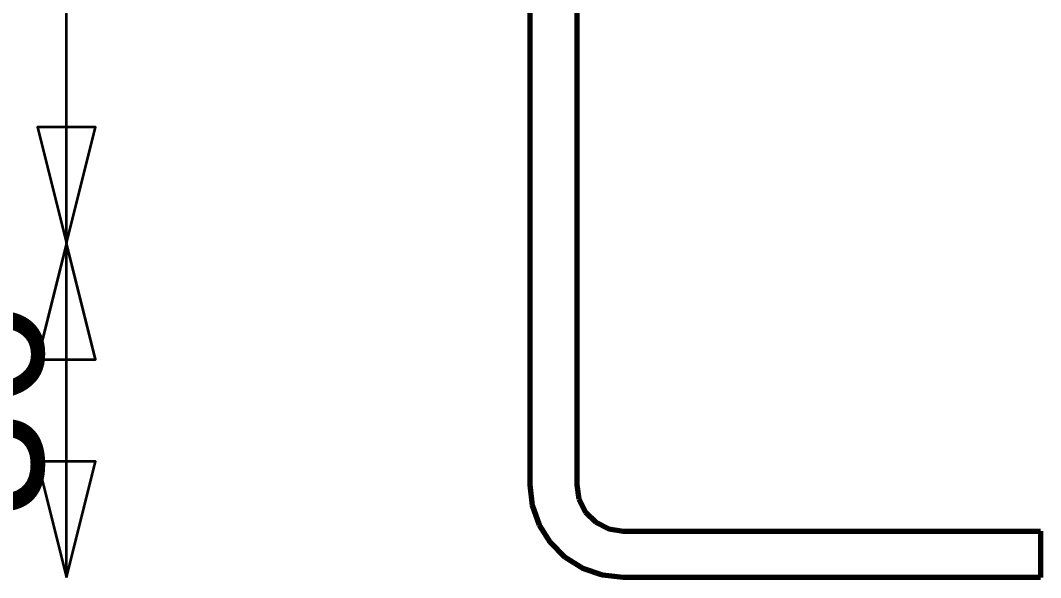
# Model space of a CAD drawing. Header units: millimetres. Extents: x 0 to 420, y 0 to 297.
# Drawn here: x 382.01 to 404, y 233 to 245 of the extents above; entities that cross this region are included whole.
import ezdxf
from ezdxf.enums import TextEntityAlignment as Align

# ---------------------------------------------------------------- set-up
doc = ezdxf.new("R2010")
doc.units = ezdxf.units.MM
doc.linetypes.add('DASHED', pattern=[1.524, 1.27, -0.254])
doc.styles.add('GOST', font='Arial')

msp = doc.modelspace()

# ---------------------------------------------------------------- linework, layer by layer
at = {"color": 7, "lineweight": 35}
for p, q in [((383, 240.2), (383, 257)), ((383, 233), (383, 240.2))]:
    msp.add_line(p, q, dxfattribs=at)
at = {"color": 1, "lineweight": 70}
for p, q in [((393, 235), (393, 257)), ((394, 257), (394, 235)), ((393.05, 234.555), (393, 235)), ((394, 235), (394.049, 234.691)), ((394.049, 234.691), (394.191, 234.412)), ((393.198, 234.132), (393.05, 234.555)), ((394.191, 234.412), (394.412, 234.191)), ((393.436, 233.753), (393.198, 234.132)), ((394.412, 234.191), (394.691, 234.049)), ((394.691, 234.049), (395, 234)), ((395, 234), (404, 234)), ((404, 234), (404, 233)), ((393.753, 233.436), (393.436, 233.753)), ((394.132, 233.198), (393.753, 233.436)), ((394.555, 233.05), (394.132, 233.198)), ((395, 233), (394.555, 233.05)), ((404, 233), (395, 233))]:
    msp.add_line(p, q, dxfattribs=at)
at = {"color": 5, "linetype": 'DASHED', "lineweight": 35}
for p, q in [((393, 257), (393, 235)), ((394, 257), (394, 235)), ((393, 241.467), (393, 241.5)), ((393, 241.5), (393, 241.492)), ((393, 241.467), (393, 241.5)), ((393, 241.5), (393, 241.492)), ((393, 241.467), (393, 241.5)), ((393, 241.5), (393, 241.492)), ((393, 241.467), (393, 241.5)), ((393, 241.5), (393, 241.492)), ((393, 241.467), (393, 241.5)), ((393, 241.5), (393, 241.492)), ((393, 241.467), (393, 241.5)), ((393, 241.5), (393, 241.492)), ((393, 241.492), (393, 241.467)), ((393, 241.492), (393, 241.467)), ((393, 241.492), (393, 241.467)), ((393, 241.492), (393, 241.467)), ((393, 241.492), (393, 241.467)), ((393, 241.492), (393, 241.467)), ((394, 241.492), (394, 241.5)), ((394, 241.5), (394, 241.467)), ((394, 241.492), (394, 241.5)), ((394, 241.5), (394, 241.467)), ((394, 241.492), (394, 241.5)), ((394, 241.5), (394, 241.467)), ((394, 241.492), (394, 241.5)), ((394, 241.5), (394, 241.467)), ((394, 241.492), (394, 241.5)), ((394, 241.5), (394, 241.467)), ((394, 241.492), (394, 241.5)), ((394, 241.5), (394, 241.467)), ((394, 241.467), (394, 241.492)), ((394, 241.467), (394, 241.492)), ((394, 241.467), (394, 241.492)), ((394, 241.467), (394, 241.492)), ((394, 241.467), (394, 241.492)), ((394, 241.467), (394, 241.492)), ((393, 241.371), (393, 241.467)), ((393, 241.467), (393, 241.427)), ((393, 241.371), (393, 241.467)), ((393, 241.467), (393, 241.427)), ((393, 241.371), (393, 241.467)), ((393, 241.467), (393, 241.427)), ((393, 241.371), (393, 241.467)), ((393, 241.467), (393, 241.427)), ((393, 241.371), (393, 241.467)), ((393, 241.467), (393, 241.427)), ((393, 241.371), (393, 241.467)), ((393, 241.467), (393, 241.427)), ((393, 241.427), (393, 241.371)), ((393, 241.427), (393, 241.371)), ((393, 241.427), (393, 241.371)), ((393, 241.427), (393, 241.371)), ((393, 241.427), (393, 241.371)), ((393, 241.427), (393, 241.371)), ((393, 241.216), (393, 241.371)), ((393, 241.371), (393, 241.301)), ((393, 241.216), (393, 241.371)), ((393, 241.371), (393, 241.301)), ((393, 241.216), (393, 241.371)), ((393, 241.371), (393, 241.301)), ((393, 241.216), (393, 241.371)), ((393, 241.371), (393, 241.301)), ((393, 241.216), (393, 241.371)), ((393, 241.371), (393, 241.301)), ((393, 241.216), (393, 241.371)), ((393, 241.371), (393, 241.301)), ((393, 241.301), (393, 241.216)), ((393, 241.301), (393, 241.216)), ((393, 241.301), (393, 241.216)), ((393, 241.301), (393, 241.216)), ((393, 241.301), (393, 241.216)), ((393, 241.301), (393, 241.216)), ((394, 241.427), (394, 241.467)), ((394, 241.467), (394, 241.371)), ((394, 241.427), (394, 241.467)), ((394, 241.467), (394, 241.371)), ((394, 241.427), (394, 241.467)), ((394, 241.467), (394, 241.371)), ((394, 241.427), (394, 241.467)), ((394, 241.467), (394, 241.371)), ((394, 241.427), (394, 241.467)), ((394, 241.467), (394, 241.371)), ((394, 241.427), (394, 241.467)), ((394, 241.467), (394, 241.371)), ((394, 241.371), (394, 241.427)), ((394, 241.371), (394, 241.427)), ((394, 241.371), (394, 241.427)), ((394, 241.371), (394, 241.427)), ((394, 241.371), (394, 241.427)), ((394, 241.371), (394, 241.427)), ((394, 241.301), (394, 241.371)), ((394, 241.371), (394, 241.216)), ((394, 241.301), (394, 241.371)), ((394, 241.371), (394, 241.216)), ((394, 241.301), (394, 241.371)), ((394, 241.371), (394, 241.216)), ((394, 241.301), (394, 241.371)), ((394, 241.371), (394, 241.216)), ((394, 241.301), (394, 241.371)), ((394, 241.371), (394, 241.216)), ((394, 241.301), (394, 241.371)), ((394, 241.371), (394, 241.216)), ((394, 241.216), (394, 241.301)), ((394, 241.216), (394, 241.301)), ((394, 241.216), (394, 241.301)), ((394, 241.216), (394, 241.301)), ((394, 241.216), (394, 241.301)), ((394, 241.216), (394, 241.301)), ((393, 241.011), (393, 241.216)), ((393, 241.216), (393, 241.119)), ((393, 241.011), (393, 241.216)), ((393, 241.216), (393, 241.119)), ((393, 241.011), (393, 241.216)), ((393, 241.216), (393, 241.119)), ((393, 241.011), (393, 241.216)), ((393, 241.216), (393, 241.119)), ((393, 241.011), (393, 241.216)), ((393, 241.216), (393, 241.119)), ((393, 241.011), (393, 241.216)), ((393, 241.216), (393, 241.119)), ((393, 241.119), (393, 241.011)), ((393, 241.119), (393, 241.011)), ((393, 241.119), (393, 241.011)), ((393, 241.119), (393, 241.011)), ((393, 241.119), (393, 241.011)), ((393, 241.119), (393, 241.011)), ((394, 241.119), (394, 241.216)), ((394, 241.216), (394, 241.011)), ((394, 241.119), (394, 241.216)), ((394, 241.216), (394, 241.011)), ((394, 241.119), (394, 241.216)), ((394, 241.216), (394, 241.011)), ((394, 241.119), (394, 241.216)), ((394, 241.216), (394, 241.011)), ((394, 241.119), (394, 241.216)), ((394, 241.216), (394, 241.011)), ((394, 241.119), (394, 241.216)), ((394, 241.216), (394, 241.011)), ((394, 241.011), (394, 241.119)), ((394, 241.011), (394, 241.119)), ((394, 241.011), (394, 241.119)), ((394, 241.011), (394, 241.119)), ((394, 241.011), (394, 241.119)), ((394, 241.011), (394, 241.119)), ((393, 240.764), (393, 241.011)), ((393, 241.011), (393, 240.892)), ((393, 240.764), (393, 241.011)), ((393, 241.011), (393, 240.892)), ((393, 240.764), (393, 241.011)), ((393, 241.011), (393, 240.892)), ((393, 240.764), (393, 241.011)), ((393, 241.011), (393, 240.892)), ((393, 240.764), (393, 241.011)), ((393, 241.011), (393, 240.892)), ((393, 240.764), (393, 241.011)), ((393, 241.011), (393, 240.892)), ((393, 240.892), (393, 240.764)), ((393, 240.892), (393, 240.764)), ((393, 240.892), (393, 240.764)), ((393, 240.892), (393, 240.764)), ((393, 240.892), (393, 240.764)), ((393, 240.892), (393, 240.764)), ((394, 240.892), (394, 241.011)), ((394, 241.011), (394, 240.764)), ((394, 240.892), (394, 241.011)), ((394, 241.011), (394, 240.764)), ((394, 240.892), (394, 241.011)), ((394, 241.011), (394, 240.764)), ((394, 240.892), (394, 241.011)), ((394, 241.011), (394, 240.764)), ((394, 240.892), (394, 241.011)), ((394, 241.011), (394, 240.764)), ((394, 240.892), (394, 241.011)), ((394, 241.011), (394, 240.764)), ((394, 240.764), (394, 240.892)), ((394, 240.764), (394, 240.892)), ((394, 240.764), (394, 240.892)), ((394, 240.764), (394, 240.892)), ((394, 240.764), (394, 240.892)), ((394, 240.764), (394, 240.892)), ((393, 240.489), (393, 240.764)), ((393, 240.764), (393, 240.629)), ((393, 240.489), (393, 240.764)), ((393, 240.764), (393, 240.629)), ((393, 240.489), (393, 240.764)), ((393, 240.764), (393, 240.629)), ((393, 240.489), (393, 240.764)), ((393, 240.764), (393, 240.629)), ((393, 240.489), (393, 240.764)), ((393, 240.764), (393, 240.629)), ((393, 240.489), (393, 240.764)), ((393, 240.764), (393, 240.629)), ((393, 240.629), (393, 240.489)), ((393, 240.629), (393, 240.489)), ((393, 240.629), (393, 240.489)), ((393, 240.629), (393, 240.489)), ((393, 240.629), (393, 240.489)), ((393, 240.629), (393, 240.489)), ((394, 240.629), (394, 240.764)), ((394, 240.764), (394, 240.489)), ((394, 240.629), (394, 240.764)), ((394, 240.764), (394, 240.489)), ((394, 240.629), (394, 240.764)), ((394, 240.764), (394, 240.489)), ((394, 240.629), (394, 240.764)), ((394, 240.764), (394, 240.489)), ((394, 240.629), (394, 240.764)), ((394, 240.764), (394, 240.489)), ((394, 240.629), (394, 240.764)), ((394, 240.764), (394, 240.489)), ((394, 240.489), (394, 240.629)), ((394, 240.489), (394, 240.629)), ((394, 240.489), (394, 240.629)), ((394, 240.489), (394, 240.629)), ((394, 240.489), (394, 240.629)), ((394, 240.489), (394, 240.629)), ((393, 240.2), (393, 240.489)), ((393, 240.489), (393, 240.346)), ((393, 240.2), (393, 240.489)), ((393, 240.489), (393, 240.346)), ((393, 240.2), (393, 240.489)), ((393, 240.489), (393, 240.346)), ((393, 240.2), (393, 240.489)), ((393, 240.489), (393, 240.346)), ((393, 240.2), (393, 240.489)), ((393, 240.489), (393, 240.346)), ((393, 240.2), (393, 240.489)), ((393, 240.489), (393, 240.346)), ((394, 240.346), (394, 240.489)), ((394, 240.489), (394, 240.2)), ((394, 240.346), (394, 240.489)), ((394, 240.489), (394, 240.2)), ((394, 240.346), (394, 240.489)), ((394, 240.489), (394, 240.2)), ((394, 240.346), (394, 240.489)), ((394, 240.489), (394, 240.2)), ((394, 240.346), (394, 240.489)), ((394, 240.489), (394, 240.2)), ((394, 240.346), (394, 240.489)), ((394, 240.489), (394, 240.2)), ((393, 240.346), (393, 240.2)), ((393, 240.346), (393, 240.2)), ((393, 240.346), (393, 240.2)), ((393, 240.346), (393, 240.2)), ((393, 240.346), (393, 240.2)), ((393, 240.346), (393, 240.2)), ((393, 240.2), (393, 240.054)), ((393, 239.911), (393, 240.2)), ((393, 240.2), (393, 240.054)), ((393, 239.911), (393, 240.2)), ((393, 240.2), (393, 240.054)), ((393, 239.911), (393, 240.2)), ((393, 240.2), (393, 240.054)), ((393, 239.911), (393, 240.2)), ((393, 240.2), (393, 240.054)), ((393, 239.911), (393, 240.2)), ((393, 240.2), (393, 240.054)), ((393, 239.911), (393, 240.2)), ((394, 240.2), (394, 240.346)), ((394, 240.2), (394, 240.346)), ((394, 240.2), (394, 240.346)), ((394, 240.2), (394, 240.346)), ((394, 240.2), (394, 240.346)), ((394, 240.2), (394, 240.346)), ((394, 240.2), (394, 239.911)), ((394, 240.054), (394, 240.2)), ((394, 240.2), (394, 239.911)), ((394, 240.054), (394, 240.2)), ((394, 240.2), (394, 239.911)), ((394, 240.054), (394, 240.2)), ((394, 240.2), (394, 239.911)), ((394, 240.054), (394, 240.2)), ((394, 240.2), (394, 239.911)), ((394, 240.054), (394, 240.2)), ((394, 240.2), (394, 239.911)), ((394, 240.054), (394, 240.2)), ((393, 240.054), (393, 239.911)), ((393, 240.054), (393, 239.911)), ((393, 240.054), (393, 239.911)), ((393, 240.054), (393, 239.911)), ((393, 240.054), (393, 239.911)), ((393, 240.054), (393, 239.911)), ((394, 239.911), (394, 240.054)), ((394, 239.911), (394, 240.054)), ((394, 239.911), (394, 240.054)), ((394, 239.911), (394, 240.054)), ((394, 239.911), (394, 240.054)), ((394, 239.911), (394, 240.054)), ((393, 239.911), (393, 239.771)), ((393, 239.636), (393, 239.911)), ((393, 239.911), (393, 239.771)), ((393, 239.636), (393, 239.911)), ((393, 239.911), (393, 239.771)), ((393, 239.636), (393, 239.911)), ((393, 239.911), (393, 239.771)), ((393, 239.636), (393, 239.911)), ((393, 239.911), (393, 239.771)), ((393, 239.636), (393, 239.911)), ((393, 239.911), (393, 239.771)), ((393, 239.636), (393, 239.911)), ((393, 239.771), (393, 239.636)), ((393, 239.771), (393, 239.636)), ((393, 239.771), (393, 239.636)), ((393, 239.771), (393, 239.636)), ((393, 239.771), (393, 239.636)), ((393, 239.771), (393, 239.636)), ((394, 239.911), (394, 239.636)), ((394, 239.771), (394, 239.911)), ((394, 239.911), (394, 239.636)), ((394, 239.771), (394, 239.911)), ((394, 239.911), (394, 239.636)), ((394, 239.771), (394, 239.911)), ((394, 239.911), (394, 239.636)), ((394, 239.771), (394, 239.911)), ((394, 239.911), (394, 239.636)), ((394, 239.771), (394, 239.911)), ((394, 239.911), (394, 239.636)), ((394, 239.771), (394, 239.911)), ((394, 239.636), (394, 239.771)), ((394, 239.636), (394, 239.771)), ((394, 239.636), (394, 239.771)), ((394, 239.636), (394, 239.771)), ((394, 239.636), (394, 239.771)), ((394, 239.636), (394, 239.771)), ((393, 239.636), (393, 239.508)), ((393, 239.389), (393, 239.636)), ((393, 239.636), (393, 239.508)), ((393, 239.389), (393, 239.636)), ((393, 239.636), (393, 239.508)), ((393, 239.389), (393, 239.636)), ((393, 239.636), (393, 239.508)), ((393, 239.389), (393, 239.636)), ((393, 239.636), (393, 239.508)), ((393, 239.389), (393, 239.636)), ((393, 239.636), (393, 239.508)), ((393, 239.389), (393, 239.636)), ((393, 239.508), (393, 239.389)), ((393, 239.508), (393, 239.389)), ((393, 239.508), (393, 239.389)), ((393, 239.508), (393, 239.389)), ((393, 239.508), (393, 239.389)), ((393, 239.508), (393, 239.389)), ((394, 239.636), (394, 239.389)), ((394, 239.508), (394, 239.636)), ((394, 239.636), (394, 239.389)), ((394, 239.508), (394, 239.636)), ((394, 239.636), (394, 239.389)), ((394, 239.508), (394, 239.636)), ((394, 239.636), (394, 239.389)), ((394, 239.508), (394, 239.636)), ((394, 239.636), (394, 239.389)), ((394, 239.508), (394, 239.636)), ((394, 239.636), (394, 239.389)), ((394, 239.508), (394, 239.636)), ((394, 239.389), (394, 239.508)), ((394, 239.389), (394, 239.508)), ((394, 239.389), (394, 239.508)), ((394, 239.389), (394, 239.508)), ((394, 239.389), (394, 239.508)), ((394, 239.389), (394, 239.508)), ((393, 239.389), (393, 239.281)), ((393, 239.184), (393, 239.389)), ((393, 239.389), (393, 239.281)), ((393, 239.184), (393, 239.389)), ((393, 239.389), (393, 239.281)), ((393, 239.184), (393, 239.389)), ((393, 239.389), (393, 239.281)), ((393, 239.184), (393, 239.389)), ((393, 239.389), (393, 239.281)), ((393, 239.184), (393, 239.389)), ((393, 239.389), (393, 239.281)), ((393, 239.184), (393, 239.389)), ((393, 239.281), (393, 239.184)), ((393, 239.281), (393, 239.184)), ((393, 239.281), (393, 239.184)), ((393, 239.281), (393, 239.184)), ((393, 239.281), (393, 239.184)), ((393, 239.281), (393, 239.184)), ((394, 239.389), (394, 239.184)), ((394, 239.281), (394, 239.389)), ((394, 239.389), (394, 239.184)), ((394, 239.281), (394, 239.389)), ((394, 239.389), (394, 239.184)), ((394, 239.281), (394, 239.389)), ((394, 239.389), (394, 239.184)), ((394, 239.281), (394, 239.389)), ((394, 239.389), (394, 239.184)), ((394, 239.281), (394, 239.389)), ((394, 239.389), (394, 239.184)), ((394, 239.281), (394, 239.389)), ((394, 239.184), (394, 239.281)), ((394, 239.184), (394, 239.281)), ((394, 239.184), (394, 239.281)), ((394, 239.184), (394, 239.281)), ((394, 239.184), (394, 239.281)), ((394, 239.184), (394, 239.281)), ((393, 239.184), (393, 239.099)), ((393, 239.029), (393, 239.184)), ((393, 239.184), (393, 239.099)), ((393, 239.029), (393, 239.184)), ((393, 239.184), (393, 239.099)), ((393, 239.029), (393, 239.184)), ((393, 239.184), (393, 239.099)), ((393, 239.029), (393, 239.184)), ((393, 239.184), (393, 239.099)), ((393, 239.029), (393, 239.184)), ((393, 239.184), (393, 239.099)), ((393, 239.029), (393, 239.184)), ((393, 239.099), (393, 239.029)), ((393, 239.099), (393, 239.029)), ((393, 239.099), (393, 239.029)), ((393, 239.099), (393, 239.029)), ((393, 239.099), (393, 239.029)), ((393, 239.099), (393, 239.029)), ((394, 239.184), (394, 239.029)), ((394, 239.099), (394, 239.184)), ((394, 239.184), (394, 239.029)), ((394, 239.099), (394, 239.184)), ((394, 239.184), (394, 239.029)), ((394, 239.099), (394, 239.184)), ((394, 239.184), (394, 239.029)), ((394, 239.099), (394, 239.184)), ((394, 239.184), (394, 239.029)), ((394, 239.099), (394, 239.184)), ((394, 239.184), (394, 239.029)), ((394, 239.099), (394, 239.184)), ((394, 239.029), (394, 239.099)), ((394, 239.029), (394, 239.099)), ((394, 239.029), (394, 239.099)), ((394, 239.029), (394, 239.099)), ((394, 239.029), (394, 239.099)), ((394, 239.029), (394, 239.099)), ((393, 239.029), (393, 238.973)), ((393, 238.933), (393, 239.029)), ((393, 239.029), (393, 238.973)), ((393, 238.933), (393, 239.029)), ((393, 239.029), (393, 238.973)), ((393, 238.933), (393, 239.029)), ((393, 239.029), (393, 238.973)), ((393, 238.933), (393, 239.029)), ((393, 239.029), (393, 238.973)), ((393, 238.933), (393, 239.029)), ((393, 239.029), (393, 238.973)), ((393, 238.933), (393, 239.029)), ((393, 238.973), (393, 238.933)), ((393, 238.973), (393, 238.933)), ((393, 238.973), (393, 238.933)), ((393, 238.973), (393, 238.933)), ((393, 238.973), (393, 238.933)), ((393, 238.973), (393, 238.933)), ((393, 238.933), (393, 238.908)), ((393, 238.9), (393, 238.933)), ((393, 238.933), (393, 238.908)), ((393, 238.9), (393, 238.933)), ((393, 238.933), (393, 238.908)), ((393, 238.9), (393, 238.933)), ((393, 238.933), (393, 238.908)), ((393, 238.9), (393, 238.933)), ((393, 238.933), (393, 238.908)), ((393, 238.9), (393, 238.933)), ((393, 238.933), (393, 238.908)), ((393, 238.9), (393, 238.933)), ((393, 238.908), (393, 238.9)), ((393, 238.908), (393, 238.9)), ((393, 238.908), (393, 238.9)), ((393, 238.908), (393, 238.9)), ((393, 238.908), (393, 238.9)), ((393, 238.908), (393, 238.9)), ((394, 239.029), (394, 238.933)), ((394, 238.973), (394, 239.029)), ((394, 239.029), (394, 238.933)), ((394, 238.973), (394, 239.029)), ((394, 239.029), (394, 238.933)), ((394, 238.973), (394, 239.029)), ((394, 239.029), (394, 238.933)), ((394, 238.973), (394, 239.029)), ((394, 239.029), (394, 238.933)), ((394, 238.973), (394, 239.029)), ((394, 239.029), (394, 238.933)), ((394, 238.973), (394, 239.029)), ((394, 238.933), (394, 238.973)), ((394, 238.933), (394, 238.973)), ((394, 238.933), (394, 238.973)), ((394, 238.933), (394, 238.973)), ((394, 238.933), (394, 238.973)), ((394, 238.933), (394, 238.973)), ((394, 238.933), (394, 238.9)), ((394, 238.908), (394, 238.933)), ((394, 238.933), (394, 238.9)), ((394, 238.908), (394, 238.933)), ((394, 238.933), (394, 238.9)), ((394, 238.908), (394, 238.933)), ((394, 238.933), (394, 238.9)), ((394, 238.908), (394, 238.933)), ((394, 238.933), (394, 238.9)), ((394, 238.908), (394, 238.933)), ((394, 238.933), (394, 238.9)), ((394, 238.908), (394, 238.933)), ((394, 238.9), (394, 238.908)), ((394, 238.9), (394, 238.908)), ((394, 238.9), (394, 238.908)), ((394, 238.9), (394, 238.908)), ((394, 238.9), (394, 238.908)), ((394, 238.9), (394, 238.908)), ((393, 235), (393.05, 234.555)), ((394, 235), (394.049, 234.691)), ((394.049, 234.691), (394.191, 234.412)), ((393.05, 234.555), (393.198, 234.132)), ((394.191, 234.412), (394.412, 234.191)), ((393.198, 234.132), (393.436, 233.753)), ((394.412, 234.191), (394.691, 234.049)), ((394.691, 234.049), (395, 234)), ((395, 234), (404, 234)), ((398.008, 234), (398, 234)), ((398, 234), (398.033, 234)), ((398.008, 234), (398, 234)), ((398, 234), (398.033, 234)), ((398.008, 234), (398, 234)), ((398, 234), (398.033, 234)), ((398.008, 234), (398, 234)), ((398, 234), (398.033, 234)), ((398.008, 234), (398, 234)), ((398, 234), (398.033, 234)), ((398.008, 234), (398, 234)), ((398, 234), (398.033, 234)), ((398.008, 234), (398, 234)), ((398, 234), (398.033, 234)), ((398.008, 234), (398, 234)), ((398, 234), (398.033, 234)), ((398.033, 234), (398, 234)), ((398, 234), (398.008, 234)), ((398.008, 234), (398, 234)), ((398, 234), (398.033, 234)), ((398.033, 234), (398.008, 234)), ((398.033, 234), (398.008, 234)), ((398.033, 234), (398.008, 234)), ((398.033, 234), (398.008, 234)), ((398.033, 234), (398.008, 234)), ((398.033, 234), (398.008, 234)), ((398.033, 234), (398.008, 234)), ((398.033, 234), (398.008, 234)), ((398.008, 234), (398.033, 234)), ((398.033, 234), (398.008, 234)), ((398.073, 234), (398.033, 234)), ((398.033, 234), (398.129, 234)), ((398.073, 234), (398.033, 234)), ((398.033, 234), (398.129, 234)), ((398.073, 234), (398.033, 234)), ((398.033, 234), (398.129, 234)), ((398.073, 234), (398.033, 234)), ((398.033, 234), (398.129, 234)), ((398.073, 234), (398.033, 234)), ((398.033, 234), (398.129, 234)), ((398.073, 234), (398.033, 234)), ((398.033, 234), (398.129, 234)), ((398.073, 234), (398.033, 234)), ((398.033, 234), (398.129, 234)), ((398.073, 234), (398.033, 234)), ((398.033, 234), (398.129, 234)), ((398.129, 234), (398.033, 234)), ((398.033, 234), (398.073, 234)), ((398.073, 234), (398.033, 234)), ((398.033, 234), (398.129, 234)), ((398.129, 234), (398.073, 234)), ((398.129, 234), (398.073, 234)), ((398.129, 234), (398.073, 234)), ((398.129, 234), (398.073, 234)), ((398.129, 234), (398.073, 234)), ((398.129, 234), (398.073, 234)), ((398.129, 234), (398.073, 234)), ((398.129, 234), (398.073, 234)), ((398.073, 234), (398.129, 234)), ((398.129, 234), (398.073, 234)), ((398.199, 234), (398.129, 234)), ((398.129, 234), (398.284, 234)), ((398.199, 234), (398.129, 234)), ((398.129, 234), (398.284, 234)), ((398.199, 234), (398.129, 234)), ((398.129, 234), (398.284, 234)), ((398.199, 234), (398.129, 234)), ((398.129, 234), (398.284, 234)), ((398.199, 234), (398.129, 234)), ((398.129, 234), (398.284, 234)), ((398.199, 234), (398.129, 234)), ((398.129, 234), (398.284, 234)), ((398.199, 234), (398.129, 234)), ((398.129, 234), (398.284, 234)), ((398.199, 234), (398.129, 234)), ((398.129, 234), (398.284, 234)), ((398.284, 234), (398.129, 234)), ((398.129, 234), (398.199, 234)), ((398.199, 234), (398.129, 234)), ((398.129, 234), (398.284, 234)), ((398.284, 234), (398.199, 234)), ((398.284, 234), (398.199, 234)), ((398.284, 234), (398.199, 234)), ((398.284, 234), (398.199, 234)), ((398.284, 234), (398.199, 234)), ((398.284, 234), (398.199, 234)), ((398.284, 234), (398.199, 234)), ((398.284, 234), (398.199, 234)), ((398.199, 234), (398.284, 234)), ((398.284, 234), (398.199, 234)), ((398.381, 234), (398.284, 234)), ((398.284, 234), (398.489, 234)), ((398.381, 234), (398.284, 234)), ((398.284, 234), (398.489, 234)), ((398.381, 234), (398.284, 234)), ((398.284, 234), (398.489, 234)), ((398.381, 234), (398.284, 234)), ((398.284, 234), (398.489, 234)), ((398.381, 234), (398.284, 234)), ((398.284, 234), (398.489, 234)), ((398.381, 234), (398.284, 234)), ((398.284, 234), (398.489, 234)), ((398.381, 234), (398.284, 234)), ((398.284, 234), (398.489, 234)), ((398.381, 234), (398.284, 234)), ((398.284, 234), (398.489, 234)), ((398.489, 234), (398.284, 234)), ((398.284, 234), (398.381, 234)), ((398.381, 234), (398.284, 234)), ((398.284, 234), (398.489, 234)), ((398.489, 234), (398.381, 234)), ((398.489, 234), (398.381, 234)), ((398.489, 234), (398.381, 234)), ((398.489, 234), (398.381, 234)), ((398.489, 234), (398.381, 234)), ((398.489, 234), (398.381, 234)), ((398.489, 234), (398.381, 234)), ((398.489, 234), (398.381, 234)), ((398.381, 234), (398.489, 234)), ((398.489, 234), (398.381, 234)), ((398.608, 234), (398.489, 234)), ((398.489, 234), (398.736, 234)), ((398.608, 234), (398.489, 234)), ((398.489, 234), (398.736, 234)), ((398.608, 234), (398.489, 234)), ((398.489, 234), (398.736, 234)), ((398.608, 234), (398.489, 234)), ((398.489, 234), (398.736, 234)), ((398.608, 234), (398.489, 234)), ((398.489, 234), (398.736, 234)), ((398.608, 234), (398.489, 234)), ((398.489, 234), (398.736, 234)), ((398.608, 234), (398.489, 234)), ((398.489, 234), (398.736, 234)), ((398.608, 234), (398.489, 234)), ((398.489, 234), (398.736, 234)), ((398.736, 234), (398.489, 234)), ((398.489, 234), (398.608, 234)), ((398.608, 234), (398.489, 234)), ((398.489, 234), (398.736, 234)), ((398.736, 234), (398.608, 234)), ((398.736, 234), (398.608, 234)), ((398.736, 234), (398.608, 234)), ((398.736, 234), (398.608, 234)), ((398.736, 234), (398.608, 234)), ((398.736, 234), (398.608, 234)), ((398.736, 234), (398.608, 234)), ((398.736, 234), (398.608, 234)), ((398.608, 234), (398.736, 234)), ((398.736, 234), (398.608, 234)), ((398.871, 234), (398.736, 234)), ((398.736, 234), (399.011, 234)), ((398.871, 234), (398.736, 234)), ((398.736, 234), (399.011, 234)), ((398.871, 234), (398.736, 234)), ((398.736, 234), (399.011, 234)), ((398.871, 234), (398.736, 234)), ((398.736, 234), (399.011, 234)), ((398.871, 234), (398.736, 234)), ((398.736, 234), (399.011, 234)), ((398.871, 234), (398.736, 234)), ((398.736, 234), (399.011, 234)), ((398.871, 234), (398.736, 234)), ((398.736, 234), (399.011, 234)), ((398.871, 234), (398.736, 234)), ((398.736, 234), (399.011, 234)), ((399.011, 234), (398.736, 234)), ((398.736, 234), (398.871, 234)), ((398.871, 234), (398.736, 234)), ((398.736, 234), (399.011, 234)), ((399.011, 234), (398.871, 234)), ((399.011, 234), (398.871, 234)), ((399.011, 234), (398.871, 234)), ((399.011, 234), (398.871, 234)), ((399.011, 234), (398.871, 234)), ((399.011, 234), (398.871, 234)), ((399.011, 234), (398.871, 234)), ((399.011, 234), (398.871, 234)), ((398.871, 234), (399.011, 234)), ((399.011, 234), (398.871, 234)), ((399.154, 234), (399.011, 234)), ((399.011, 234), (399.3, 234)), ((399.154, 234), (399.011, 234)), ((399.011, 234), (399.3, 234)), ((399.154, 234), (399.011, 234)), ((399.011, 234), (399.3, 234)), ((399.154, 234), (399.011, 234)), ((399.011, 234), (399.3, 234)), ((399.154, 234), (399.011, 234)), ((399.011, 234), (399.3, 234)), ((399.154, 234), (399.011, 234)), ((399.011, 234), (399.3, 234)), ((399.154, 234), (399.011, 234)), ((399.011, 234), (399.3, 234)), ((399.154, 234), (399.011, 234)), ((399.011, 234), (399.3, 234)), ((399.3, 234), (399.011, 234)), ((399.011, 234), (399.154, 234)), ((399.154, 234), (399.011, 234)), ((399.011, 234), (399.3, 234)), ((399.3, 234), (399.154, 234)), ((399.3, 234), (399.154, 234)), ((399.3, 234), (399.154, 234)), ((399.3, 234), (399.154, 234)), ((399.3, 234), (399.154, 234)), ((399.3, 234), (399.154, 234)), ((399.3, 234), (399.154, 234)), ((399.3, 234), (399.154, 234)), ((399.154, 234), (399.3, 234)), ((399.3, 234), (399.154, 234)), ((399.3, 234), (399.589, 234)), ((399.446, 234), (399.3, 234)), ((399.3, 234), (399.589, 234)), ((399.446, 234), (399.3, 234)), ((399.3, 234), (399.589, 234)), ((399.446, 234), (399.3, 234)), ((399.3, 234), (399.589, 234)), ((399.446, 234), (399.3, 234)), ((399.3, 234), (399.589, 234)), ((399.446, 234), (399.3, 234)), ((399.3, 234), (399.589, 234)), ((399.446, 234), (399.3, 234)), ((399.3, 234), (399.589, 234)), ((399.446, 234), (399.3, 234)), ((399.3, 234), (399.589, 234)), ((399.446, 234), (399.3, 234)), ((399.3, 234), (399.446, 234)), ((399.589, 234), (399.3, 234)), ((399.3, 234), (399.589, 234)), ((399.446, 234), (399.3, 234)), ((399.589, 234), (399.446, 234)), ((399.589, 234), (399.446, 234)), ((399.589, 234), (399.446, 234)), ((399.589, 234), (399.446, 234)), ((399.589, 234), (399.446, 234)), ((399.589, 234), (399.446, 234)), ((399.589, 234), (399.446, 234)), ((399.589, 234), (399.446, 234)), ((399.446, 234), (399.589, 234)), ((399.589, 234), (399.446, 234)), ((399.589, 234), (399.864, 234)), ((399.729, 234), (399.589, 234)), ((399.589, 234), (399.864, 234)), ((399.729, 234), (399.589, 234)), ((399.589, 234), (399.864, 234)), ((399.729, 234), (399.589, 234)), ((399.589, 234), (399.864, 234)), ((399.729, 234), (399.589, 234)), ((399.589, 234), (399.864, 234)), ((399.729, 234), (399.589, 234)), ((399.589, 234), (399.864, 234)), ((399.729, 234), (399.589, 234)), ((399.589, 234), (399.864, 234)), ((399.729, 234), (399.589, 234)), ((399.589, 234), (399.864, 234)), ((399.729, 234), (399.589, 234)), ((399.589, 234), (399.729, 234)), ((399.864, 234), (399.589, 234)), ((399.589, 234), (399.864, 234)), ((399.729, 234), (399.589, 234)), ((399.864, 234), (399.729, 234)), ((399.864, 234), (399.729, 234)), ((399.864, 234), (399.729, 234)), ((399.864, 234), (399.729, 234)), ((399.864, 234), (399.729, 234)), ((399.864, 234), (399.729, 234)), ((399.864, 234), (399.729, 234)), ((399.864, 234), (399.729, 234)), ((399.729, 234), (399.864, 234)), ((399.864, 234), (399.729, 234)), ((399.864, 234), (400.111, 234)), ((399.992, 234), (399.864, 234)), ((399.864, 234), (400.111, 234)), ((399.992, 234), (399.864, 234)), ((399.864, 234), (400.111, 234)), ((399.992, 234), (399.864, 234)), ((399.864, 234), (400.111, 234)), ((399.992, 234), (399.864, 234)), ((399.864, 234), (400.111, 234)), ((399.992, 234), (399.864, 234)), ((399.864, 234), (400.111, 234)), ((399.992, 234), (399.864, 234)), ((399.864, 234), (400.111, 234)), ((399.992, 234), (399.864, 234)), ((399.864, 234), (400.111, 234)), ((399.992, 234), (399.864, 234)), ((399.864, 234), (399.992, 234)), ((400.111, 234), (399.864, 234)), ((399.864, 234), (400.111, 234)), ((399.992, 234), (399.864, 234)), ((400.111, 234), (399.992, 234)), ((400.111, 234), (399.992, 234)), ((400.111, 234), (399.992, 234)), ((400.111, 234), (399.992, 234)), ((400.111, 234), (399.992, 234)), ((400.111, 234), (399.992, 234)), ((400.111, 234), (399.992, 234)), ((400.111, 234), (399.992, 234)), ((399.992, 234), (400.111, 234)), ((400.111, 234), (399.992, 234)), ((400.111, 234), (400.316, 234)), ((400.219, 234), (400.111, 234)), ((400.111, 234), (400.316, 234)), ((400.219, 234), (400.111, 234)), ((400.111, 234), (400.316, 234)), ((400.219, 234), (400.111, 234)), ((400.111, 234), (400.316, 234)), ((400.219, 234), (400.111, 234)), ((400.111, 234), (400.316, 234)), ((400.219, 234), (400.111, 234)), ((400.111, 234), (400.316, 234)), ((400.219, 234), (400.111, 234)), ((400.111, 234), (400.316, 234)), ((400.219, 234), (400.111, 234)), ((400.111, 234), (400.316, 234)), ((400.219, 234), (400.111, 234)), ((400.111, 234), (400.219, 234)), ((400.316, 234), (400.111, 234)), ((400.111, 234), (400.316, 234)), ((400.219, 234), (400.111, 234)), ((400.316, 234), (400.219, 234)), ((400.316, 234), (400.219, 234)), ((400.316, 234), (400.219, 234)), ((400.316, 234), (400.219, 234)), ((400.316, 234), (400.219, 234)), ((400.316, 234), (400.219, 234)), ((400.316, 234), (400.219, 234)), ((400.316, 234), (400.219, 234)), ((400.219, 234), (400.316, 234)), ((400.316, 234), (400.219, 234)), ((400.316, 234), (400.471, 234)), ((400.401, 234), (400.316, 234)), ((400.316, 234), (400.471, 234)), ((400.401, 234), (400.316, 234)), ((400.316, 234), (400.471, 234)), ((400.401, 234), (400.316, 234)), ((400.316, 234), (400.471, 234)), ((400.401, 234), (400.316, 234)), ((400.316, 234), (400.471, 234)), ((400.401, 234), (400.316, 234)), ((400.316, 234), (400.471, 234)), ((400.401, 234), (400.316, 234)), ((400.316, 234), (400.471, 234)), ((400.401, 234), (400.316, 234)), ((400.316, 234), (400.471, 234)), ((400.401, 234), (400.316, 234)), ((400.316, 234), (400.401, 234)), ((400.471, 234), (400.316, 234)), ((400.316, 234), (400.471, 234)), ((400.401, 234), (400.316, 234)), ((400.471, 234), (400.401, 234)), ((400.471, 234), (400.401, 234)), ((400.471, 234), (400.401, 234)), ((400.471, 234), (400.401, 234)), ((400.471, 234), (400.401, 234)), ((400.471, 234), (400.401, 234)), ((400.471, 234), (400.401, 234)), ((400.471, 234), (400.401, 234)), ((400.401, 234), (400.471, 234)), ((400.471, 234), (400.401, 234)), ((400.471, 234), (400.567, 234)), ((400.527, 234), (400.471, 234)), ((400.471, 234), (400.567, 234)), ((400.527, 234), (400.471, 234)), ((400.471, 234), (400.567, 234)), ((400.527, 234), (400.471, 234)), ((400.471, 234), (400.567, 234)), ((400.527, 234), (400.471, 234)), ((400.471, 234), (400.567, 234)), ((400.527, 234), (400.471, 234)), ((400.471, 234), (400.567, 234)), ((400.527, 234), (400.471, 234)), ((400.471, 234), (400.567, 234)), ((400.527, 234), (400.471, 234)), ((400.471, 234), (400.567, 234)), ((400.527, 234), (400.471, 234)), ((400.471, 234), (400.527, 234)), ((400.567, 234), (400.471, 234)), ((400.471, 234), (400.567, 234)), ((400.527, 234), (400.471, 234)), ((400.567, 234), (400.527, 234)), ((400.567, 234), (400.527, 234)), ((400.567, 234), (400.527, 234)), ((400.567, 234), (400.527, 234)), ((400.567, 234), (400.527, 234)), ((400.567, 234), (400.527, 234)), ((400.567, 234), (400.527, 234)), ((400.567, 234), (400.527, 234)), ((400.527, 234), (400.567, 234)), ((400.567, 234), (400.527, 234)), ((400.567, 234), (400.6, 234)), ((400.592, 234), (400.567, 234)), ((400.567, 234), (400.6, 234)), ((400.592, 234), (400.567, 234)), ((400.567, 234), (400.6, 234)), ((400.592, 234), (400.567, 234)), ((400.567, 234), (400.6, 234)), ((400.592, 234), (400.567, 234)), ((400.567, 234), (400.6, 234)), ((400.592, 234), (400.567, 234)), ((400.567, 234), (400.6, 234)), ((400.592, 234), (400.567, 234)), ((400.567, 234), (400.6, 234)), ((400.592, 234), (400.567, 234)), ((400.567, 234), (400.6, 234)), ((400.592, 234), (400.567, 234)), ((400.567, 234), (400.592, 234)), ((400.6, 234), (400.567, 234)), ((400.567, 234), (400.6, 234)), ((400.592, 234), (400.567, 234)), ((400.6, 234), (400.592, 234)), ((400.6, 234), (400.592, 234)), ((400.6, 234), (400.592, 234)), ((400.6, 234), (400.592, 234)), ((400.6, 234), (400.592, 234)), ((400.6, 234), (400.592, 234)), ((400.6, 234), (400.592, 234)), ((400.6, 234), (400.592, 234)), ((400.592, 234), (400.6, 234)), ((400.6, 234), (400.592, 234)), ((404, 234), (404, 233)), ((393.436, 233.753), (393.753, 233.436)), ((393.753, 233.436), (394.132, 233.198)), ((394.132, 233.198), (394.555, 233.05)), ((394.555, 233.05), (395, 233)), ((395, 233), (404, 233)), ((398.033, 233), (398, 233)), ((398, 233), (398.008, 233)), ((398.033, 233), (398, 233)), ((398, 233), (398.008, 233)), ((398.033, 233), (398, 233)), ((398, 233), (398.008, 233)), ((398.033, 233), (398, 233)), ((398, 233), (398.008, 233)), ((398.033, 233), (398, 233)), ((398, 233), (398.008, 233)), ((398.033, 233), (398, 233)), ((398, 233), (398.008, 233)), ((398.033, 233), (398, 233)), ((398, 233), (398.008, 233)), ((398.033, 233), (398, 233)), ((398, 233), (398.008, 233)), ((398.008, 233), (398, 233)), ((398, 233), (398.033, 233)), ((398.033, 233), (398, 233)), ((398, 233), (398.008, 233)), ((398.008, 233), (398.033, 233)), ((398.008, 233), (398.033, 233)), ((398.008, 233), (398.033, 233)), ((398.008, 233), (398.033, 233)), ((398.008, 233), (398.033, 233)), ((398.008, 233), (398.033, 233)), ((398.008, 233), (398.033, 233)), ((398.008, 233), (398.033, 233)), ((398.033, 233), (398.008, 233)), ((398.008, 233), (398.033, 233)), ((398.129, 233), (398.033, 233)), ((398.033, 233), (398.073, 233)), ((398.129, 233), (398.033, 233)), ((398.033, 233), (398.073, 233)), ((398.129, 233), (398.033, 233)), ((398.033, 233), (398.073, 233)), ((398.129, 233), (398.033, 233)), ((398.033, 233), (398.073, 233)), ((398.129, 233), (398.033, 233)), ((398.033, 233), (398.073, 233)), ((398.129, 233), (398.033, 233)), ((398.033, 233), (398.073, 233)), ((398.129, 233), (398.033, 233)), ((398.033, 233), (398.073, 233)), ((398.129, 233), (398.033, 233)), ((398.033, 233), (398.073, 233)), ((398.073, 233), (398.033, 233)), ((398.033, 233), (398.129, 233)), ((398.129, 233), (398.033, 233)), ((398.033, 233), (398.073, 233)), ((398.073, 233), (398.129, 233)), ((398.073, 233), (398.129, 233)), ((398.073, 233), (398.129, 233)), ((398.073, 233), (398.129, 233)), ((398.073, 233), (398.129, 233)), ((398.073, 233), (398.129, 233)), ((398.073, 233), (398.129, 233)), ((398.073, 233), (398.129, 233)), ((398.129, 233), (398.073, 233)), ((398.073, 233), (398.129, 233)), ((398.284, 233), (398.129, 233)), ((398.129, 233), (398.199, 233)), ((398.284, 233), (398.129, 233)), ((398.129, 233), (398.199, 233)), ((398.284, 233), (398.129, 233)), ((398.129, 233), (398.199, 233)), ((398.284, 233), (398.129, 233)), ((398.129, 233), (398.199, 233)), ((398.284, 233), (398.129, 233)), ((398.129, 233), (398.199, 233)), ((398.284, 233), (398.129, 233)), ((398.129, 233), (398.199, 233)), ((398.284, 233), (398.129, 233)), ((398.129, 233), (398.199, 233)), ((398.284, 233), (398.129, 233)), ((398.129, 233), (398.199, 233)), ((398.199, 233), (398.129, 233)), ((398.129, 233), (398.284, 233)), ((398.284, 233), (398.129, 233)), ((398.129, 233), (398.199, 233)), ((398.199, 233), (398.284, 233)), ((398.199, 233), (398.284, 233)), ((398.199, 233), (398.284, 233)), ((398.199, 233), (398.284, 233)), ((398.199, 233), (398.284, 233)), ((398.199, 233), (398.284, 233)), ((398.199, 233), (398.284, 233)), ((398.199, 233), (398.284, 233)), ((398.284, 233), (398.199, 233)), ((398.199, 233), (398.284, 233)), ((398.489, 233), (398.284, 233)), ((398.284, 233), (398.381, 233)), ((398.489, 233), (398.284, 233)), ((398.284, 233), (398.381, 233)), ((398.489, 233), (398.284, 233)), ((398.284, 233), (398.381, 233)), ((398.489, 233), (398.284, 233)), ((398.284, 233), (398.381, 233)), ((398.489, 233), (398.284, 233)), ((398.284, 233), (398.381, 233)), ((398.489, 233), (398.284, 233)), ((398.284, 233), (398.381, 233)), ((398.489, 233), (398.284, 233)), ((398.284, 233), (398.381, 233)), ((398.489, 233), (398.284, 233)), ((398.284, 233), (398.381, 233)), ((398.381, 233), (398.284, 233)), ((398.284, 233), (398.489, 233)), ((398.489, 233), (398.284, 233)), ((398.284, 233), (398.381, 233)), ((398.381, 233), (398.489, 233)), ((398.381, 233), (398.489, 233)), ((398.381, 233), (398.489, 233)), ((398.381, 233), (398.489, 233)), ((398.381, 233), (398.489, 233)), ((398.381, 233), (398.489, 233)), ((398.381, 233), (398.489, 233)), ((398.381, 233), (398.489, 233)), ((398.489, 233), (398.381, 233)), ((398.381, 233), (398.489, 233)), ((398.736, 233), (398.489, 233)), ((398.489, 233), (398.608, 233)), ((398.736, 233), (398.489, 233)), ((398.489, 233), (398.608, 233)), ((398.736, 233), (398.489, 233)), ((398.489, 233), (398.608, 233)), ((398.736, 233), (398.489, 233)), ((398.489, 233), (398.608, 233)), ((398.736, 233), (398.489, 233)), ((398.489, 233), (398.608, 233)), ((398.736, 233), (398.489, 233)), ((398.489, 233), (398.608, 233)), ((398.736, 233), (398.489, 233)), ((398.489, 233), (398.608, 233)), ((398.736, 233), (398.489, 233)), ((398.489, 233), (398.608, 233)), ((398.608, 233), (398.489, 233)), ((398.489, 233), (398.736, 233)), ((398.736, 233), (398.489, 233)), ((398.489, 233), (398.608, 233)), ((398.608, 233), (398.736, 233)), ((398.608, 233), (398.736, 233)), ((398.608, 233), (398.736, 233)), ((398.608, 233), (398.736, 233)), ((398.608, 233), (398.736, 233)), ((398.608, 233), (398.736, 233)), ((398.608, 233), (398.736, 233)), ((398.608, 233), (398.736, 233)), ((398.736, 233), (398.608, 233)), ((398.608, 233), (398.736, 233)), ((399.011, 233), (398.736, 233)), ((398.736, 233), (398.871, 233)), ((399.011, 233), (398.736, 233)), ((398.736, 233), (398.871, 233)), ((399.011, 233), (398.736, 233)), ((398.736, 233), (398.871, 233)), ((399.011, 233), (398.736, 233)), ((398.736, 233), (398.871, 233)), ((399.011, 233), (398.736, 233)), ((398.736, 233), (398.871, 233)), ((399.011, 233), (398.736, 233)), ((398.736, 233), (398.871, 233)), ((399.011, 233), (398.736, 233)), ((398.736, 233), (398.871, 233)), ((399.011, 233), (398.736, 233)), ((398.736, 233), (398.871, 233)), ((398.871, 233), (398.736, 233)), ((398.736, 233), (399.011, 233)), ((399.011, 233), (398.736, 233)), ((398.736, 233), (398.871, 233)), ((398.871, 233), (399.011, 233)), ((398.871, 233), (399.011, 233)), ((398.871, 233), (399.011, 233)), ((398.871, 233), (399.011, 233)), ((398.871, 233), (399.011, 233)), ((398.871, 233), (399.011, 233)), ((398.871, 233), (399.011, 233)), ((398.871, 233), (399.011, 233)), ((399.011, 233), (398.871, 233)), ((398.871, 233), (399.011, 233)), ((399.3, 233), (399.011, 233)), ((399.011, 233), (399.154, 233)), ((399.3, 233), (399.011, 233)), ((399.011, 233), (399.154, 233)), ((399.3, 233), (399.011, 233)), ((399.011, 233), (399.154, 233)), ((399.3, 233), (399.011, 233)), ((399.011, 233), (399.154, 233)), ((399.3, 233), (399.011, 233)), ((399.011, 233), (399.154, 233)), ((399.3, 233), (399.011, 233)), ((399.011, 233), (399.154, 233)), ((399.3, 233), (399.011, 233)), ((399.011, 233), (399.154, 233)), ((399.3, 233), (399.011, 233)), ((399.011, 233), (399.154, 233)), ((399.154, 233), (399.011, 233)), ((399.011, 233), (399.3, 233)), ((399.3, 233), (399.011, 233)), ((399.011, 233), (399.154, 233)), ((399.154, 233), (399.3, 233)), ((399.154, 233), (399.3, 233)), ((399.154, 233), (399.3, 233)), ((399.154, 233), (399.3, 233)), ((399.154, 233), (399.3, 233)), ((399.154, 233), (399.3, 233)), ((399.154, 233), (399.3, 233)), ((399.154, 233), (399.3, 233)), ((399.3, 233), (399.154, 233)), ((399.154, 233), (399.3, 233)), ((399.3, 233), (399.446, 233)), ((399.589, 233), (399.3, 233)), ((399.3, 233), (399.446, 233)), ((399.589, 233), (399.3, 233)), ((399.3, 233), (399.446, 233)), ((399.589, 233), (399.3, 233)), ((399.3, 233), (399.446, 233)), ((399.589, 233), (399.3, 233)), ((399.3, 233), (399.446, 233)), ((399.589, 233), (399.3, 233)), ((399.3, 233), (399.446, 233)), ((399.589, 233), (399.3, 233)), ((399.3, 233), (399.446, 233)), ((399.589, 233), (399.3, 233)), ((399.3, 233), (399.446, 233)), ((399.589, 233), (399.3, 233)), ((399.3, 233), (399.589, 233)), ((399.446, 233), (399.3, 233)), ((399.3, 233), (399.446, 233)), ((399.589, 233), (399.3, 233)), ((399.446, 233), (399.589, 233)), ((399.446, 233), (399.589, 233)), ((399.446, 233), (399.589, 233)), ((399.446, 233), (399.589, 233)), ((399.446, 233), (399.589, 233)), ((399.446, 233), (399.589, 233)), ((399.446, 233), (399.589, 233)), ((399.446, 233), (399.589, 233)), ((399.589, 233), (399.446, 233)), ((399.446, 233), (399.589, 233)), ((399.589, 233), (399.729, 233)), ((399.864, 233), (399.589, 233)), ((399.589, 233), (399.729, 233)), ((399.864, 233), (399.589, 233)), ((399.589, 233), (399.729, 233)), ((399.864, 233), (399.589, 233)), ((399.589, 233), (399.729, 233)), ((399.864, 233), (399.589, 233)), ((399.589, 233), (399.729, 233)), ((399.864, 233), (399.589, 233)), ((399.589, 233), (399.729, 233)), ((399.864, 233), (399.589, 233)), ((399.589, 233), (399.729, 233)), ((399.864, 233), (399.589, 233)), ((399.589, 233), (399.729, 233)), ((399.864, 233), (399.589, 233)), ((399.589, 233), (399.864, 233)), ((399.729, 233), (399.589, 233)), ((399.589, 233), (399.729, 233)), ((399.864, 233), (399.589, 233)), ((399.729, 233), (399.864, 233)), ((399.729, 233), (399.864, 233)), ((399.729, 233), (399.864, 233)), ((399.729, 233), (399.864, 233)), ((399.729, 233), (399.864, 233)), ((399.729, 233), (399.864, 233)), ((399.729, 233), (399.864, 233)), ((399.729, 233), (399.864, 233)), ((399.864, 233), (399.729, 233)), ((399.729, 233), (399.864, 233)), ((399.864, 233), (399.992, 233)), ((400.111, 233), (399.864, 233)), ((399.864, 233), (399.992, 233)), ((400.111, 233), (399.864, 233)), ((399.864, 233), (399.992, 233)), ((400.111, 233), (399.864, 233)), ((399.864, 233), (399.992, 233)), ((400.111, 233), (399.864, 233)), ((399.864, 233), (399.992, 233)), ((400.111, 233), (399.864, 233)), ((399.864, 233), (399.992, 233)), ((400.111, 233), (399.864, 233)), ((399.864, 233), (399.992, 233)), ((400.111, 233), (399.864, 233)), ((399.864, 233), (399.992, 233)), ((400.111, 233), (399.864, 233)), ((399.864, 233), (400.111, 233)), ((399.992, 233), (399.864, 233)), ((399.864, 233), (399.992, 233)), ((400.111, 233), (399.864, 233)), ((399.992, 233), (400.111, 233)), ((399.992, 233), (400.111, 233)), ((399.992, 233), (400.111, 233)), ((399.992, 233), (400.111, 233)), ((399.992, 233), (400.111, 233)), ((399.992, 233), (400.111, 233)), ((399.992, 233), (400.111, 233)), ((399.992, 233), (400.111, 233)), ((400.111, 233), (399.992, 233)), ((399.992, 233), (400.111, 233)), ((400.111, 233), (400.219, 233)), ((400.316, 233), (400.111, 233)), ((400.111, 233), (400.219, 233)), ((400.316, 233), (400.111, 233)), ((400.111, 233), (400.219, 233)), ((400.316, 233), (400.111, 233)), ((400.111, 233), (400.219, 233)), ((400.316, 233), (400.111, 233)), ((400.111, 233), (400.219, 233)), ((400.316, 233), (400.111, 233)), ((400.111, 233), (400.219, 233)), ((400.316, 233), (400.111, 233)), ((400.111, 233), (400.219, 233)), ((400.316, 233), (400.111, 233)), ((400.111, 233), (400.219, 233)), ((400.316, 233), (400.111, 233)), ((400.111, 233), (400.316, 233)), ((400.219, 233), (400.111, 233)), ((400.111, 233), (400.219, 233)), ((400.316, 233), (400.111, 233)), ((400.219, 233), (400.316, 233)), ((400.219, 233), (400.316, 233)), ((400.219, 233), (400.316, 233)), ((400.219, 233), (400.316, 233)), ((400.219, 233), (400.316, 233)), ((400.219, 233), (400.316, 233)), ((400.219, 233), (400.316, 233)), ((400.219, 233), (400.316, 233)), ((400.316, 233), (400.219, 233)), ((400.219, 233), (400.316, 233)), ((400.316, 233), (400.401, 233)), ((400.471, 233), (400.316, 233)), ((400.316, 233), (400.401, 233)), ((400.471, 233), (400.316, 233)), ((400.316, 233), (400.401, 233)), ((400.471, 233), (400.316, 233)), ((400.316, 233), (400.401, 233)), ((400.471, 233), (400.316, 233)), ((400.316, 233), (400.401, 233)), ((400.471, 233), (400.316, 233)), ((400.316, 233), (400.401, 233)), ((400.471, 233), (400.316, 233)), ((400.316, 233), (400.401, 233)), ((400.471, 233), (400.316, 233)), ((400.316, 233), (400.401, 233)), ((400.471, 233), (400.316, 233)), ((400.316, 233), (400.471, 233)), ((400.401, 233), (400.316, 233)), ((400.316, 233), (400.401, 233)), ((400.471, 233), (400.316, 233)), ((400.401, 233), (400.471, 233)), ((400.401, 233), (400.471, 233)), ((400.401, 233), (400.471, 233)), ((400.401, 233), (400.471, 233)), ((400.401, 233), (400.471, 233)), ((400.401, 233), (400.471, 233)), ((400.401, 233), (400.471, 233)), ((400.401, 233), (400.471, 233)), ((400.471, 233), (400.401, 233)), ((400.401, 233), (400.471, 233)), ((400.471, 233), (400.527, 233)), ((400.567, 233), (400.471, 233)), ((400.471, 233), (400.527, 233)), ((400.567, 233), (400.471, 233)), ((400.471, 233), (400.527, 233)), ((400.567, 233), (400.471, 233)), ((400.471, 233), (400.527, 233)), ((400.567, 233), (400.471, 233)), ((400.471, 233), (400.527, 233)), ((400.567, 233), (400.471, 233)), ((400.471, 233), (400.527, 233)), ((400.567, 233), (400.471, 233)), ((400.471, 233), (400.527, 233)), ((400.567, 233), (400.471, 233)), ((400.471, 233), (400.527, 233)), ((400.567, 233), (400.471, 233)), ((400.471, 233), (400.567, 233)), ((400.527, 233), (400.471, 233)), ((400.471, 233), (400.527, 233)), ((400.567, 233), (400.471, 233)), ((400.527, 233), (400.567, 233)), ((400.527, 233), (400.567, 233)), ((400.527, 233), (400.567, 233)), ((400.527, 233), (400.567, 233)), ((400.527, 233), (400.567, 233)), ((400.527, 233), (400.567, 233)), ((400.527, 233), (400.567, 233)), ((400.527, 233), (400.567, 233)), ((400.567, 233), (400.527, 233)), ((400.527, 233), (400.567, 233)), ((400.567, 233), (400.592, 233)), ((400.6, 233), (400.567, 233)), ((400.567, 233), (400.592, 233)), ((400.6, 233), (400.567, 233)), ((400.567, 233), (400.592, 233)), ((400.6, 233), (400.567, 233)), ((400.567, 233), (400.592, 233)), ((400.6, 233), (400.567, 233)), ((400.567, 233), (400.592, 233)), ((400.6, 233), (400.567, 233)), ((400.567, 233), (400.592, 233)), ((400.6, 233), (400.567, 233)), ((400.567, 233), (400.592, 233)), ((400.6, 233), (400.567, 233)), ((400.567, 233), (400.592, 233)), ((400.6, 233), (400.567, 233)), ((400.567, 233), (400.6, 233)), ((400.592, 233), (400.567, 233)), ((400.567, 233), (400.592, 233)), ((400.6, 233), (400.567, 233)), ((400.592, 233), (400.6, 233)), ((400.592, 233), (400.6, 233)), ((400.592, 233), (400.6, 233)), ((400.592, 233), (400.6, 233)), ((400.592, 233), (400.6, 233)), ((400.592, 233), (400.6, 233)), ((400.592, 233), (400.6, 233)), ((400.592, 233), (400.6, 233)), ((400.6, 233), (400.592, 233)), ((400.592, 233), (400.6, 233))]:
    msp.add_line(p, q, dxfattribs=at)
at = {"color": 7, "lineweight": 35}
for points in [[(383, 240.2), (383.625, 242.7), (382.375, 242.7)], [(383, 240.2), (382.375, 237.7), (383.625, 237.7)], [(383, 233), (383.625, 235.5), (382.375, 235.5)]]:
    msp.add_lwpolyline(points, close=True, dxfattribs=at)

# ---------------------------------------------------------------- texts
at = {"color": 7, "style": 'GOST'}
msp.add_text('36', height=3, rotation=90, dxfattribs=at).set_placement((381, 236.6), align=Align.MIDDLE)

doc.saveas('drawing.dxf')
